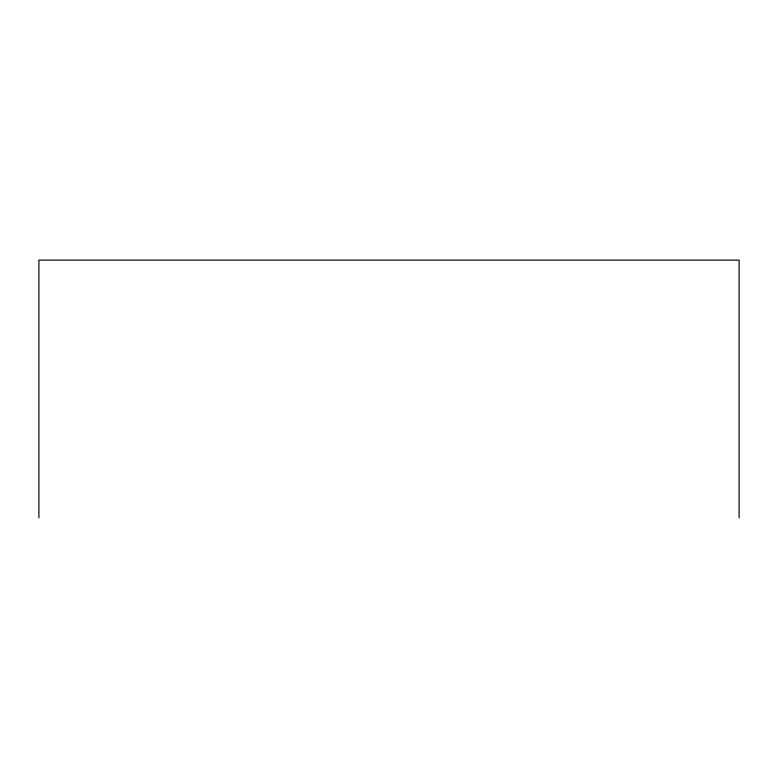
<?xml version="1.0" encoding="UTF-8"?>
<svg xmlns="http://www.w3.org/2000/svg" width="778" height="778" viewBox="0 0 778 778"><rect width="100%" height="100%" fill="white"/><g stroke="black" fill="none" stroke-linecap="round" stroke-linejoin="round"><path stroke-width="1.17" d="M739.1 517.876L739.1 260.124L38.9 260.124L38.9 517.876"/></g></svg>
